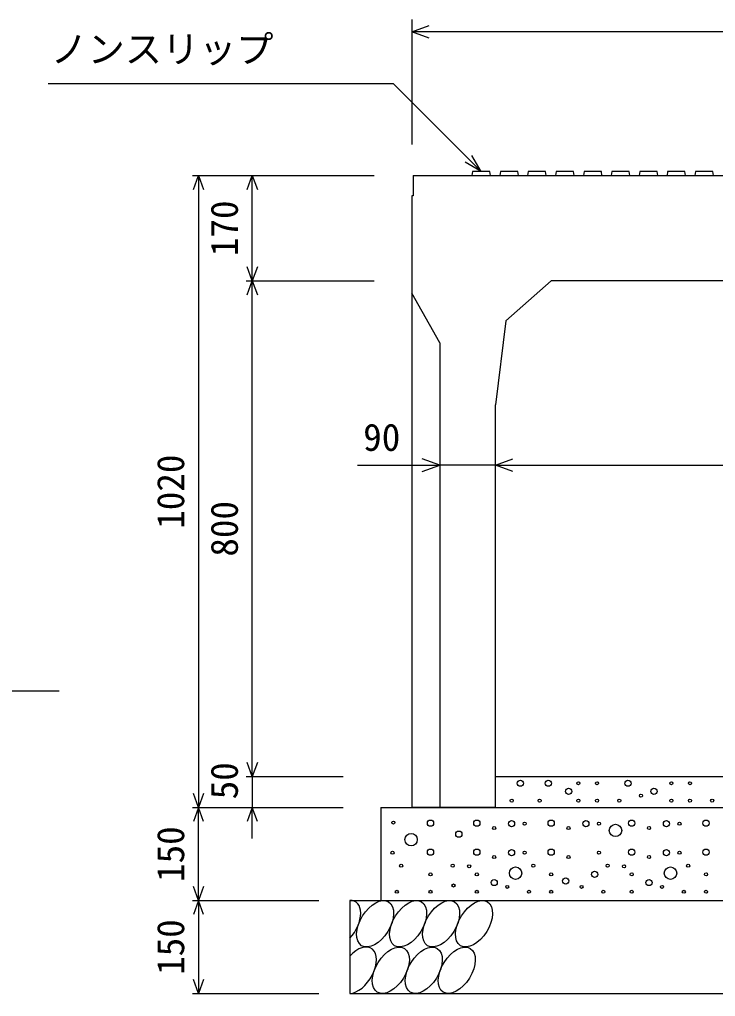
# Model space of a CAD drawing. Units: millimetres, scale not verified. Extents: x -16800 to 16800, y -5940 to 5940.
# Drawn here: x 4582 to 5705, y 1950 to 3526 of the extents above; entities that cross this region are included whole.
import ezdxf
from ezdxf.enums import TextEntityAlignment as Align

# ---------------------------------------------------------------- set-up
doc = ezdxf.new("R2010")
doc.units = ezdxf.units.MM
doc.header["$LTSCALE"] = 20
for name, color, linetype, lineweight in [('0-0_DIM', 7, 'Continuous', 25), ('0-2_HATCH', 6, 'Continuous', 25), ('0-5_OUTLINE', 3, 'Continuous', 25)]:
    doc.layers.add(name, color=color, linetype=linetype, lineweight=lineweight)
doc.styles.add('ＭＳ ゴシック', font='')
doc.styles.get('ＭＳ ゴシック').set_extended_font_data('MS Gothic')

msp = doc.modelspace()

# ---------------------------------------------------------------- linework, layer by layer
at = {"layer": '0-0_DIM'}
for p, q in [((5215, 3526.41), (5215, 3324.66)), ((6385, 3506.41), (5215, 3506.41)), ((4627.9, 3423.38), (5184.79, 3423.38)), ((5327, 3281.16), (5184.79, 3423.38)), ((5327, 3281.16), (5301.02, 3296.16)), ((5327, 3281.16), (5312, 3307.14)), ((4860.8, 3274.66), (5154.13, 3274.66)), ((4870.8, 3274.66), (4870.8, 2254.66)), ((4957.46, 3104.66), (4957.46, 3274.66)), ((4947.46, 3104.66), (5154.13, 3104.66)), ((4957.46, 2304.66), (4957.46, 3104.66)), ((5127.16, 2807.11), (5260, 2807.11)), ((5350, 2807.11), (5260, 2807.11)), ((5350, 2807.11), (6250, 2807.11)), ((3998.65, 2443.32), (4645.53, 2443.32)), ((4947.46, 2304.66), (5104.13, 2304.66)), ((4957.46, 2304.66), (4957.46, 2254.66)), ((4860.8, 2254.66), (5104.13, 2254.66)), ((4870.8, 2104.66), (4870.8, 2254.66)), ((4957.46, 2204.66), (4957.46, 2254.66)), ((4860.8, 2104.66), (5065, 2104.66)), ((4870.8, 2104.66), (4870.8, 1954.66)), ((4860.8, 1954.66), (5065, 1954.66))]:
    msp.add_line(p, q, dxfattribs=at)
for points in [[(5243.23, 3496.14), (5215.04, 3506.41), (5243.23, 3516.67)], [(4862.59, 3252.11), (4870.8, 3274.66), (4879.01, 3252.11)], [(4949.26, 3252.11), (4957.46, 3274.66), (4965.67, 3252.11)], [(4965.67, 3127.22), (4957.46, 3104.66), (4949.26, 3127.22)], [(4949.26, 3082.11), (4957.46, 3104.66), (4965.67, 3082.11)], [(5231.81, 2796.85), (5260, 2807.11), (5231.81, 2817.37)], [(5378.19, 2796.85), (5350, 2807.11), (5378.19, 2817.37)], [(4965.67, 2327.22), (4957.46, 2304.66), (4949.26, 2327.22)], [(4879.01, 2277.22), (4870.8, 2254.66), (4862.59, 2277.22)], [(4879.01, 2232.11), (4870.8, 2254.66), (4862.59, 2232.11)], [(4965.67, 2232.11), (4957.46, 2254.66), (4949.26, 2232.11)], [(4879.01, 2127.22), (4870.8, 2104.66), (4862.59, 2127.22)], [(4879.01, 2082.11), (4870.8, 2104.66), (4862.59, 2082.11)], [(4879.01, 1977.22), (4870.8, 1954.66), (4862.59, 1977.22)]]:
    msp.add_lwpolyline(points, dxfattribs=at)
at = {"layer": '0-2_HATCH'}
for points in [[(5342, 3274.66), (5341, 3281.16), (5313, 3281.16), (5312, 3274.66)], [(5387, 3274.66), (5386, 3281.16), (5358, 3281.16), (5357, 3274.66)], [(5432, 3274.66), (5431, 3281.16), (5403, 3281.16), (5402, 3274.66)], [(5477, 3274.66), (5476, 3281.16), (5448, 3281.16), (5447, 3274.66)], [(5522, 3274.66), (5521, 3281.16), (5493, 3281.16), (5492, 3274.66)], [(5567, 3274.66), (5566, 3281.16), (5538, 3281.16), (5537, 3274.66)], [(5612, 3274.66), (5611, 3281.16), (5583, 3281.16), (5582, 3274.66)], [(5657, 3274.66), (5656, 3281.16), (5628, 3281.16), (5627, 3274.66)], [(5702, 3274.66), (5701, 3281.16), (5673, 3281.16), (5672, 3274.66)]]:
    msp.add_lwpolyline(points, dxfattribs=at)
for centre, radius in [((5390.3, 2293.97), 5), ((5435.3, 2293.97), 5), ((5483.97, 2293.97), 2.5), ((5513.97, 2293.97), 2.5), ((5563.88, 2293.97), 5), ((5633.97, 2293.97), 2.5), ((5663.97, 2293.97), 2.5), ((5468.08, 2280.84), 5), ((5584.9, 2273.84), 2.5), ((5605.93, 2280.84), 5), ((5376.28, 2265.96), 2.5), ((5421.28, 2265.96), 2.5), ((5483.97, 2265.96), 2.5), ((5513.97, 2265.96), 2.5), ((5549.86, 2265.96), 2.5), ((5633.97, 2265.96), 2.5), ((5663.97, 2265.96), 2.5), ((5699.86, 2265.96), 2.5), ((5185.3, 2230.5), 2.5), ((5245.17, 2229.52), 5), ((5319.97, 2229.52), 5), ((5348.01, 2221.64), 2.5), ((5376.04, 2228.64), 5), ((5397.07, 2228.64), 2.5), ((5439.97, 2229.52), 5), ((5468.01, 2221.64), 2.5), ((5496.04, 2228.64), 5), ((5517.07, 2228.64), 2.5), ((5543.79, 2217.82), 10), ((5569.97, 2229.52), 5), ((5598.01, 2221.64), 2.5), ((5626.04, 2228.64), 5), ((5647.07, 2228.64), 2.5), ((5689.97, 2229.52), 5), ((5213.94, 2202.94), 10), ((5290.94, 2211.74), 5), ((5183.78, 2181.84), 2.5), ((5245.17, 2182.72), 5), ((5319.97, 2182.72), 5), ((5348.01, 2174.84), 2.5), ((5376.04, 2181.84), 5), ((5397.07, 2181.84), 2.5), ((5439.97, 2182.72), 5), ((5468.01, 2174.84), 2.5), ((5517.07, 2181.84), 2.5), ((5569.97, 2182.72), 5), ((5598.01, 2174.84), 2.5), ((5626.04, 2181.84), 5), ((5647.07, 2181.84), 2.5), ((5689.97, 2182.72), 5), ((5197.79, 2160.83), 2.5), ((5281.09, 2160.83), 2.5), ((5307.55, 2159.92), 2.5), ((5411.09, 2160.83), 2.5), ((5531.09, 2160.83), 2.5), ((5557.55, 2159.92), 2.5), ((5661.09, 2160.83), 2.5), ((5245.17, 2146.82), 2.5), ((5319.97, 2146.82), 2.5), ((5382.58, 2148.83), 10), ((5439.97, 2146.82), 2.5), ((5510.06, 2146.82), 5), ((5569.97, 2146.82), 2.5), ((5632.58, 2148.83), 10), ((5689.97, 2146.82), 2.5), ((5282.36, 2128.89), 2.5), ((5348.01, 2133.69), 5), ((5369.03, 2126.69), 2.5), ((5463.47, 2136.34), 5), ((5489.03, 2126.69), 2.5), ((5598.01, 2133.69), 5), ((5619.03, 2126.69), 2.5), ((5190.78, 2118.81), 2.5), ((5245.17, 2118.81), 2.5), ((5319.97, 2118.81), 2.5), ((5404.08, 2118.81), 2.5), ((5439.97, 2118.81), 2.5), ((5524.08, 2118.81), 2.5), ((5569.97, 2118.81), 2.5), ((5654.08, 2118.81), 2.5), ((5689.97, 2118.81), 2.5)]:
    msp.add_circle(centre, radius, dxfattribs=at)
for centre, start_param, end_param in [((5102.64, 2067.14), 4.385593, 6.6745444), ((5127.96, 1992.15), 3.5111464, 7.548991)]:
    msp.add_ellipse(centre, major_axis=(21.81, 35.31), ratio=0.5792, start_param=start_param, end_param=end_param, dxfattribs=at)
for centre in [(5155.84, 2067.14), (5209.05, 2067.14), (5262.26, 2067.14), (5315.47, 2067.14), (5181.16, 1992.15), (5234.37, 1992.15), (5287.58, 1992.15)]:
    msp.add_ellipse(centre, major_axis=(21.81, 35.31), ratio=0.5792, dxfattribs=at)
at = {"layer": '0-5_OUTLINE'}
for p, q in [((5217, 3274.66), (5800, 3274.66)), ((5217, 3274.66), (5217, 3241.66)), ((5215, 3241.66), (5215, 2254.66)), ((5217, 3241.66), (5215, 3241.66)), ((6160, 3104.66), (5440, 3104.66)), ((5260, 3004.66), (5215, 3084.66)), ((5260, 3004.66), (5260, 2254.66)), ((5350, 2254.66), (5350, 2904.66)), ((5350, 2304.66), (6250, 2304.66)), ((5165, 2254.66), (5165, 2104.66)), ((5165, 2254.66), (6435, 2254.66)), ((5350, 2254.66), (5215, 2254.66)), ((5115, 2104.66), (5115, 1954.66)), ((5115, 2104.66), (6485, 2104.66)), ((5115, 1954.66), (6485, 1954.66))]:
    msp.add_line(p, q, dxfattribs=at)
msp.add_lwpolyline([(5440, 3104.66), (5366.94, 3040.16), (5350, 2904.66)], dxfattribs=at)

# ---------------------------------------------------------------- texts
at = {"layer": '0-0_DIM', "style": 'ＭＳ ゴシック'}
for s, p in [('ノンスリップ', (4631.75, 3443.55)), ('90', (5136.57, 2817.11))]:
    msp.add_text(s, height=43.99, dxfattribs=at).set_placement(p, align=Align.BOTTOM_LEFT)
for s, p in [('170', (4947.46, 3144.66)), ('1020', (4860.8, 2704.66)), ('800', (4947.46, 2659.66)), ('50', (4947.46, 2267.99)), ('150', (4860.8, 2134.66)), ('150', (4860.8, 1984.66))]:
    msp.add_text(s, height=43.99, rotation=90, dxfattribs=at).set_placement(p, align=Align.BOTTOM_LEFT)

doc.saveas('drawing.dxf')
